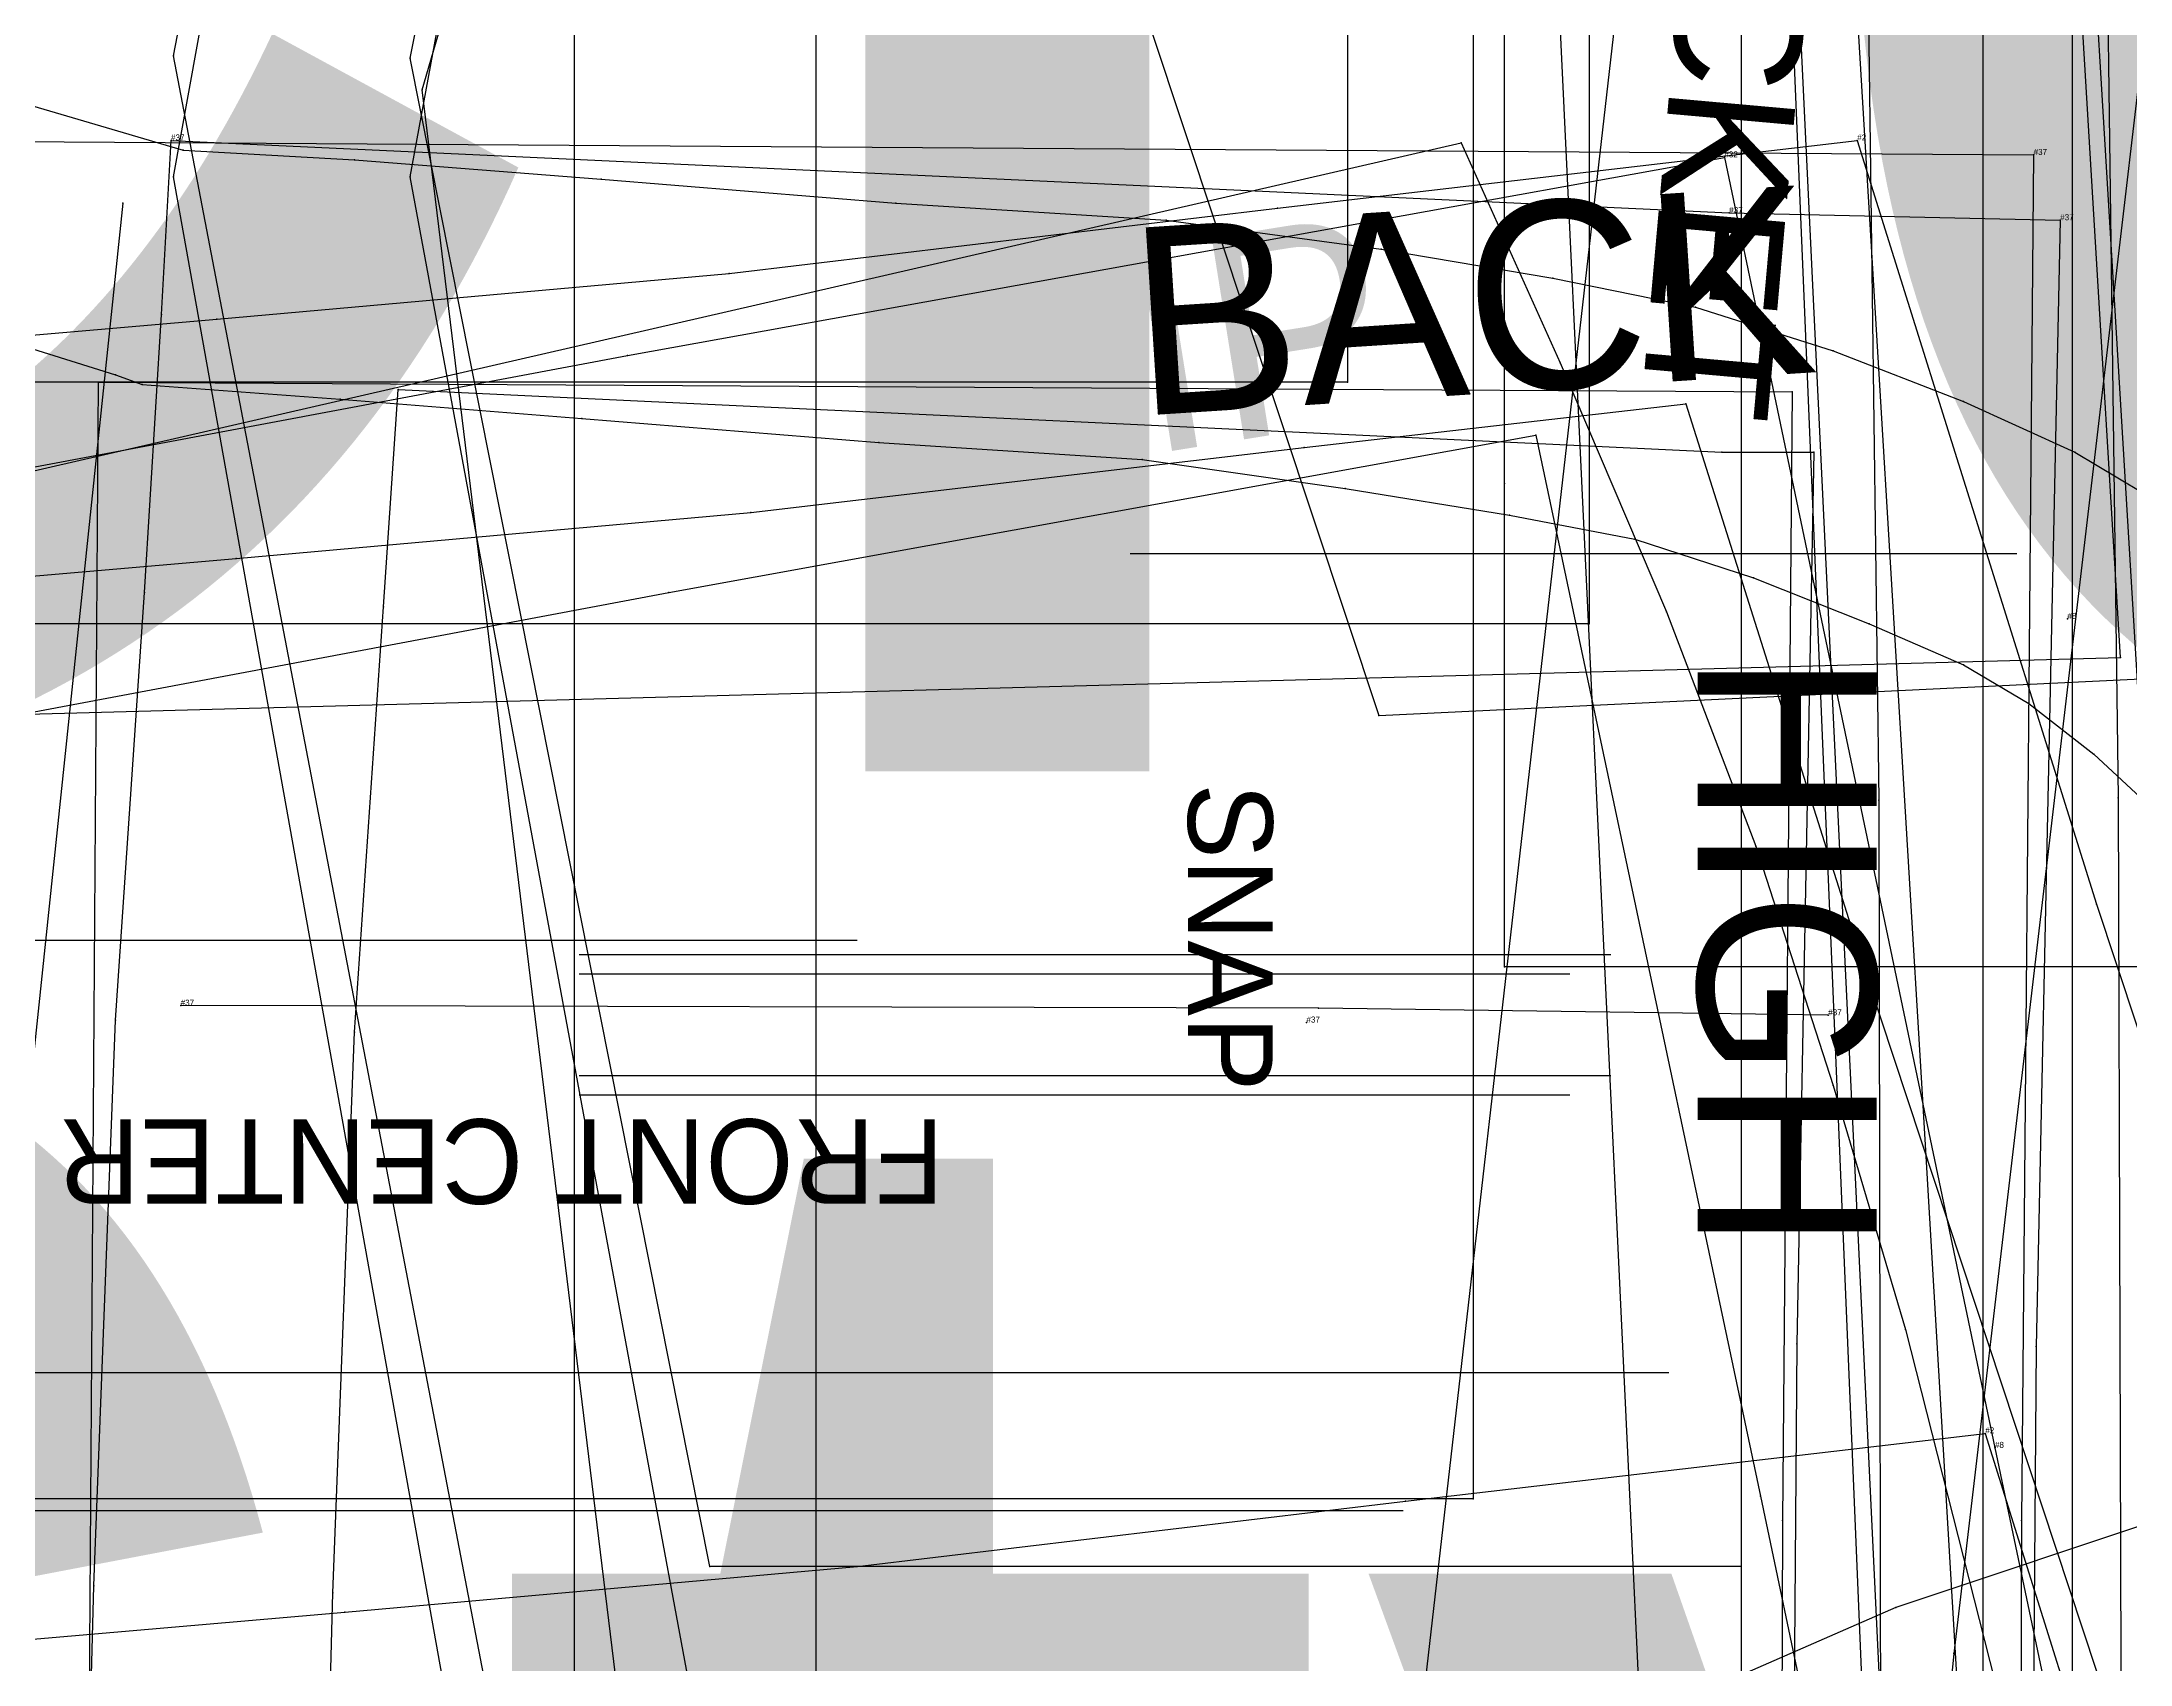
# Model space of a CAD drawing. Header units: metres. Extents: x -978 to 4188, y -881 to 1095.
# Drawn here: x 72.8 to 159.2, y 183 to 250.2 of the extents above; entities that cross this region are included whole.
import ezdxf

# ---------------------------------------------------------------- set-up
doc = ezdxf.new("R2010")
doc.units = ezdxf.units.M

# ---------------------------------------------------------------- blocks, each defined once
blk = doc.blocks.new('SHOULDER BK 1P')
at = {"layer": '1'}
blk.add_lwpolyline([(10.4, 160.25), (11.1, 224.75), (11.3, 276.15), (11.4, 296.95), (11.4, 374.85), (11.4, 374.85), (21.4, 375.55), (33.8, 376.35), (48.7, 377.65), (69.6, 379.45), (90.8, 381.35), (113.5, 384.05), (137.5, 386.85), (147.4, 355.25), (160.8, 314.85), (171.3, 282.55), (178.5, 260.25), (183.2, 245.15), (193.4, 209.65), (187.2, 207.65), (180.2, 205.05), (172.8, 201.95), (166.5, 198.95)], dxfattribs=at)
at = {"layer": '14'}
blk.add_lwpolyline([(21.4, 365.55), (34.5, 366.45), (49.5, 367.75), (70.4, 369.55), (91.7, 371.45), (114.6, 374.15), (130.4, 375.95), (137.9, 352.25), (151.3, 311.75), (161.8, 279.55), (169, 257.25), (173.6, 242.35), (181.1, 216.05), (176.6, 214.25), (168.8, 211.05), (161.5, 207.45), (154.7, 202.35), (149.3, 194.95)], dxfattribs=at)
at = {"layer": '2'}
for p in [(137.5, 386.85), (130.4, 375.95), (147.4, 355.25), (147.4, 355.25), (137.9, 352.25)]:
    blk.add_point(p, dxfattribs=at)
at = {"layer": '3'}
for p in [(113.5, 384.05), (90.8, 381.35), (69.6, 379.45), (114.6, 374.15), (91.7, 371.45), (70.4, 369.55)]:
    blk.add_point(p, dxfattribs=at)
at = {"layer": '4'}
blk.add_point((147.4, 355.25, 2.5), dxfattribs=at)
at = {"layer": '84'}
blk.add_lwpolyline([(10.4, 160.25), (11.1, 224.75), (11.3, 276.15), (11.4, 296.95), (11.4, 374.85), (11.4, 374.85), (21.4, 375.55), (33.8, 376.35), (48.7, 377.65), (69.6, 379.45), (90.8, 381.35), (113.5, 384.05), (137.5, 386.85), (147.4, 355.25), (160.8, 314.85), (171.3, 282.55), (178.5, 260.25), (183.2, 245.15), (193.4, 209.65), (187.2, 207.65), (180.2, 205.05), (172.8, 201.95), (166.5, 198.95)], dxfattribs=at)
at = {"layer": '87'}
blk.add_lwpolyline([(21.4, 365.55), (34.5, 366.45), (49.5, 367.75), (70.4, 369.55), (91.7, 371.45), (114.6, 374.15), (130.4, 375.95), (137.9, 352.25), (151.3, 311.75), (161.8, 279.55), (169, 257.25), (173.6, 242.35), (181.1, 216.05), (176.6, 214.25), (168.8, 211.05), (161.5, 207.45), (154.7, 202.35), (149.3, 194.95)], dxfattribs=at)
at = {"layer": '2'}
blk.add_text('#2', height=0.25, dxfattribs=at).set_placement((137.5, 386.85))
blk = doc.blocks.new('BACK 2P')
at = {"layer": '1'}
blk.add_lwpolyline([(264.6, 211.15), (267.7, 159.85), (271.5, 95.55), (273.6, 58.35), (274.1, 48.85), (254.3, 47.65), (241.3, 47.35), (215.9, 47.15), (163.6, 47.15), (78.4, 47.95), (-29.4, 49.15)], dxfattribs=at)
at = {"layer": '14'}
blk.add_lwpolyline([(254.7, 210.85), (257.8, 159.25), (261.6, 95.05), (263.7, 57.85), (253.9, 57.55), (241.2, 57.25), (215.9, 57.15), (163.6, 57.15), (78.4, 57.85), (-29.3, 59.05)], dxfattribs=at)
at = {"layer": '3'}
blk.add_point((257.8, 159.25), dxfattribs=at)
at = {"layer": '84'}
blk.add_lwpolyline([(264.6, 211.15), (267.7, 159.85), (271.5, 95.55), (273.6, 58.35), (274.1, 48.85), (254.3, 47.65), (241.3, 47.35), (215.9, 47.15), (163.6, 47.15), (78.4, 47.95), (-29.4, 49.15)], dxfattribs=at)
at = {"layer": '87'}
blk.add_lwpolyline([(254.7, 210.85), (257.8, 159.25), (261.6, 95.05), (263.7, 57.85), (253.9, 57.55), (241.2, 57.25), (215.9, 57.15), (163.6, 57.15), (78.4, 57.85), (-29.3, 59.05)], dxfattribs=at)
blk = doc.blocks.new('BTTM BK 2P')
at = {"layer": '1'}
blk.add_lwpolyline([(220.6, 49.65), (210.6, 49.65), (165, 50.05), (68.3, 50.45), (-14.6, 50.25), (-55.9, 50.65), (-55.9, 60.65), (-55.9, 106.85), (-56.6, 169.35), (-58.3, 266.95), (-60.2, 333.45), (-61.7, 366.95), (-21.6, 366.95), (77.6, 366.85), (186.5, 366.55), (216.3, 366.35), (217.8, 305.55), (218.5, 276.75), (219.3, 241.95), (219.5, 237.25), (220.4, 169.25), (220.6, 106.45), (220.6, 59.35), (220.6, 49.65)], close=True, dxfattribs=at)
at = {"layer": '14'}
blk.add_lwpolyline([(210.6, 59.65), (165, 59.95), (68.3, 60.35), (-14.6, 60.15), (-15.9, 60.65), (-15.9, 107.05), (-16.7, 169.85), (-18.4, 267.75), (-20.3, 334.85), (-21.2, 356.95), (77.6, 356.95), (186.5, 356.65), (206.6, 356.55), (207.9, 305.35), (208.6, 276.55), (209.4, 241.95), (209.6, 236.95), (210.5, 169.15), (210.6, 106.45), (210.6, 59.65)], dxfattribs=at)
at = {"layer": '3'}
for p in [(210.5, 169.15), (220.4, 169.25)]:
    blk.add_point(p, dxfattribs=at)
at = {"layer": '84'}
blk.add_lwpolyline([(220.6, 49.65), (210.6, 49.65), (165, 50.05), (68.3, 50.45), (-14.6, 50.25), (-55.9, 50.65), (-55.9, 60.65), (-55.9, 106.85), (-56.6, 169.35), (-58.3, 266.95), (-60.2, 333.45), (-61.7, 366.95), (-21.6, 366.95), (77.6, 366.85), (186.5, 366.55), (216.3, 366.35), (217.8, 305.55), (218.5, 276.75), (219.3, 241.95), (219.5, 237.25), (220.4, 169.25), (220.6, 106.45), (220.6, 59.35), (220.6, 49.65)], close=True, dxfattribs=at)
at = {"layer": '87'}
blk.add_lwpolyline([(210.6, 59.65), (165, 59.95), (68.3, 60.35), (-14.6, 60.15), (-15.9, 60.65), (-15.9, 107.05), (-16.7, 169.85), (-18.4, 267.75), (-20.3, 334.85), (-21.2, 356.95), (77.6, 356.95), (186.5, 356.65), (206.6, 356.55), (207.9, 305.35), (208.6, 276.55), (209.4, 241.95), (209.6, 236.95), (210.5, 169.15), (210.6, 106.45), (210.6, 59.65)], dxfattribs=at)
at = {"layer": '15'}
blk.add_text('HIGH', height=7.4, rotation=270, dxfattribs=at).set_placement((203, 175.25))
blk = doc.blocks.new('LEFT FRONT 1P')
at = {"layer": '13'}
blk.add_point((216.4, 182.95, 3), dxfattribs=at)
at = {"layer": '14'}
blk.add_lwpolyline([(293.6, 143.75), (284.3, 145.95), (277.3, 147.35), (270.7, 148.35), (265.6, 148.75), (254.9, 149.25), (247.4, 149.15), (239.9, 148.95), (233.9, 148.15), (221, 145.95), (209.3, 142.05), (198.1, 137.15), (188, 130.85), (179.1, 123.25), (172.1, 114.45), (167.4, 104.95), (164.3, 95.85), (162, 87.35), (161.3, 79.75), (161.8, 72.25), (162.6, 67.55), (12.5, 55.95)], dxfattribs=at)
at = {"layer": '2'}
for p in [(216.4, 182.95), (218.6, 181.35), (187.9, 178.95)]:
    blk.add_point(p, dxfattribs=at)
at = {"layer": '3'}
blk.add_point((209.3, 142.05), dxfattribs=at)
at = {"layer": '8'}
for points in [[(211.1, 305.85), (115.9, 306.25), (110.6, 306.05), (105.6, 305.25), (100.5, 304.15), (95.4, 302.25), (91.1, 299.85), (87.4, 296.25), (84.7, 291.75), (83.6, 286.85), (83.7, 281.05), (90.5, 196.65), (90.7, 194.75), (91.6, 191.05), (92.5, 188.25), (94.9, 184.35), (98.8, 181.45), (103.1, 179.35), (107, 178.75), (111.3, 178.35), (118.7, 178.65), (218.6, 181.35), (211.1, 305.85)], [(227.5, 306.85), (205.7, 306.25), (182.1, 305.65), (167.7, 239.75), (187.9, 178.95), (233.5, 181.15), (227.5, 306.85)]]:
    blk.add_lwpolyline(points, dxfattribs=at)
at = {"layer": '85'}
for points in [[(211.1, 305.85), (115.9, 306.25), (110.6, 306.05), (105.6, 305.25), (100.5, 304.15), (95.4, 302.25), (91.1, 299.85), (87.4, 296.25), (84.7, 291.75), (83.6, 286.85), (83.7, 281.05), (90.5, 196.65), (90.7, 194.75), (91.6, 191.05), (92.5, 188.25), (94.9, 184.35), (98.8, 181.45), (103.1, 179.35), (107, 178.75), (111.3, 178.35), (118.7, 178.65), (218.6, 181.35), (211.1, 305.85)], [(227.5, 306.85), (205.7, 306.25), (182.1, 305.65), (167.7, 239.75), (187.9, 178.95), (233.5, 181.15), (227.5, 306.85)]]:
    blk.add_lwpolyline(points, dxfattribs=at)
at = {"layer": '87'}
blk.add_lwpolyline([(293.6, 143.75), (284.3, 145.95), (277.3, 147.35), (270.7, 148.35), (265.6, 148.75), (254.9, 149.25), (247.4, 149.15), (239.9, 148.95), (233.9, 148.15), (221, 145.95), (209.3, 142.05), (198.1, 137.15), (188, 130.85), (179.1, 123.25), (172.1, 114.45), (167.4, 104.95), (164.3, 95.85), (162, 87.35), (161.3, 79.75), (161.8, 72.25), (162.6, 67.55), (12.5, 55.95)], dxfattribs=at)
at = {"layer": '13'}
blk.add_text('#8', height=0.25, dxfattribs=at).set_placement((216.4, 182.95))
at = {"layer": '2'}
blk.add_text('#8', height=0.25, dxfattribs=at).set_placement((216.4, 182.95))
blk = doc.blocks.new('UNDR SLV 2P')
at = {"layer": '1'}
blk.add_lwpolyline([(218, 50.45), (186.3, 51.25), (168, 51.75), (148.6, 52.75), (125.9, 53.75), (90, 55.25), (59.6, 56.15), (58.8, 35.45), (-42.1, 38.25), (-40.9, 68.55), (-35.7, 168.25), (-1.6, 175.25), (26.5, 180.75), (49.1, 184.85), (139.1, 201.75), (184.5, 209.95), (195.7, 156.55), (218, 50.45)], close=True, dxfattribs=at)
at = {"layer": '14'}
blk.add_lwpolyline([(50.1, 66.25), (49.3, 45.65), (-31.8, 47.85), (-31, 68.55), (-26.2, 160.05), (0.4, 165.45), (28.3, 170.95), (50.9, 175.05), (140.8, 191.95), (176.7, 198.45), (186, 154.55), (205.7, 60.75), (186.5, 61.15), (168, 61.65), (149, 62.65), (126.3, 63.65), (90.3, 65.15), (50.1, 66.25)], dxfattribs=at)
at = {"layer": '2'}
for p in [(184.5, 209.95), (176.7, 198.45), (195.7, 156.55), (195.7, 156.55), (186, 154.55)]:
    blk.add_point(p, dxfattribs=at)
at = {"layer": '3'}
for p in [(139.1, 201.75), (140.8, 191.95)]:
    blk.add_point(p, dxfattribs=at)
at = {"layer": '4'}
blk.add_point((195.7, 156.55, 2.5), dxfattribs=at)
at = {"layer": '84'}
blk.add_lwpolyline([(218, 50.45), (186.3, 51.25), (168, 51.75), (148.6, 52.75), (125.9, 53.75), (90, 55.25), (59.6, 56.15), (58.8, 35.45), (-42.1, 38.25), (-40.9, 68.55), (-35.7, 168.25), (-1.6, 175.25), (26.5, 180.75), (49.1, 184.85), (139.1, 201.75), (184.5, 209.95), (195.7, 156.55), (218, 50.45)], close=True, dxfattribs=at)
at = {"layer": '87'}
blk.add_lwpolyline([(50.1, 66.25), (49.3, 45.65), (-31.8, 47.85), (-31, 68.55), (-26.2, 160.05), (0.4, 165.45), (28.3, 170.95), (50.9, 175.05), (140.8, 191.95), (176.7, 198.45), (186, 154.55), (205.7, 60.75), (186.5, 61.15), (168, 61.65), (149, 62.65), (126.3, 63.65), (90.3, 65.15), (50.1, 66.25)], dxfattribs=at)
at = {"layer": '2'}
for s, p in [('#32', (184.5, 209.95)), ('#8', (195.7, 156.55))]:
    blk.add_text(s, height=0.25, dxfattribs=at).set_placement(p)
blk = doc.blocks.new('PATCH SLEEVE 2P')
at = {"layer": '1'}
blk.add_lwpolyline([(40.7, 192.35), (57.6, 194.95), (72.8, 197.45), (85.2, 199.25), (91.7, 199.85), (100.2, 197.35), (107.3, 196.95), (117.5, 196.15), (129.7, 195.15), (140.9, 194.45), (149.8, 193.25), (156.9, 192.05), (162.8, 190.85), (168.5, 189.05), (173.9, 186.95), (178.5, 184.85), (182.2, 182.65)], dxfattribs=at)
at = {"layer": '14'}
blk.add_lwpolyline([(27.4, 180.05), (42.3, 182.55), (59.2, 185.15), (74.3, 187.65), (86.3, 189.35), (90.7, 190.15), (97.4, 188.05), (98.5, 187.65), (106.7, 187.05), (116.7, 186.25), (129, 185.25), (139.9, 184.55), (148.3, 183.35), (155.1, 182.25), (160.3, 181.25), (165.2, 179.65), (170, 177.75), (173.9, 176.05), (176.6, 174.45), (179.3, 172.35), (182, 169.85)], dxfattribs=at)
at = {"layer": '2'}
for p in [(100.2, 197.35), (100.2, 197.35), (97.7, 195.15), (97.4, 188.05), (98.5, 187.65)]:
    blk.add_point(p, dxfattribs=at)
at = {"layer": '3'}
for p in [(107.3, 196.95), (117.5, 196.15), (129.7, 195.15), (140.9, 194.45), (149.8, 193.25), (156.9, 192.05), (162.8, 190.85), (168.5, 189.05), (106.7, 187.05), (173.9, 186.95), (116.7, 186.25), (129, 185.25), (139.9, 184.55), (178.5, 184.85), (148.3, 183.35), (155.1, 182.25), (160.3, 181.25), (165.2, 179.65), (170, 177.75), (173.9, 176.05), (176.6, 174.45), (179.3, 172.35)]:
    blk.add_point(p, dxfattribs=at)
at = {"layer": '4'}
blk.add_point((100.2, 197.35, 2.5), dxfattribs=at)
at = {"layer": '8'}
blk.add_lwpolyline([(97.7, 195.15), (92.9, 149.35), (85.2, 196.85)], dxfattribs=at)
at = {"layer": '84'}
blk.add_lwpolyline([(40.7, 192.35), (57.6, 194.95), (72.8, 197.45), (85.2, 199.25), (91.7, 199.85), (100.2, 197.35), (107.3, 196.95), (117.5, 196.15), (129.7, 195.15), (140.9, 194.45), (149.8, 193.25), (156.9, 192.05), (162.8, 190.85), (168.5, 189.05), (173.9, 186.95), (178.5, 184.85), (182.2, 182.65)], dxfattribs=at)
at = {"layer": '85'}
blk.add_lwpolyline([(97.7, 195.15), (92.9, 149.35), (85.2, 196.85)], dxfattribs=at)
at = {"layer": '87'}
blk.add_lwpolyline([(27.4, 180.05), (42.3, 182.55), (59.2, 185.15), (74.3, 187.65), (86.3, 189.35), (90.7, 190.15), (97.4, 188.05), (98.5, 187.65), (106.7, 187.05), (116.7, 186.25), (129, 185.25), (139.9, 184.55), (148.3, 183.35), (155.1, 182.25), (160.3, 181.25), (165.2, 179.65), (170, 177.75), (173.9, 176.05), (176.6, 174.45), (179.3, 172.35), (182, 169.85)], dxfattribs=at)
at = {"layer": '15'}
blk.add_text('BACK', height=7.7661, rotation=3.69139, dxfattribs=at).set_placement((139.7, 186.35))
blk = doc.blocks.new('UP WRIST 2P')
at = {"layer": '1'}
blk.add_lwpolyline([(119.4, 30.15), (88, 30.15), (47.4, 30.15), (47.4, 61.05), (47.4, 360.75), (47.4, 388.65), (61.4, 402.15), (105.4, 402.15), (119.4, 388.65), (119.4, 360.75), (119.4, 296.55), (119.4, 261.75), (119.4, 151.95), (119.4, 61.05), (119.4, 30.15)], close=True, dxfattribs=at)
at = {"layer": '14'}
blk.add_lwpolyline([(109.4, 40.15), (88, 40.15), (57.4, 40.15), (57.4, 61.05), (57.4, 360.75), (57.4, 384.45), (65.2, 392.15), (101.5, 392.15), (109.4, 384.55), (109.4, 360.75), (109.4, 296.55), (109.4, 261.75), (109.4, 151.95), (109.4, 61.05), (109.4, 40.15)], dxfattribs=at)
at = {"layer": '84'}
blk.add_lwpolyline([(119.4, 30.15), (88, 30.15), (47.4, 30.15), (47.4, 61.05), (47.4, 360.75), (47.4, 388.65), (61.4, 402.15), (105.4, 402.15), (119.4, 388.65), (119.4, 360.75), (119.4, 296.55), (119.4, 261.75), (119.4, 151.95), (119.4, 61.05), (119.4, 30.15)], close=True, dxfattribs=at)
at = {"layer": '87'}
blk.add_lwpolyline([(109.4, 40.15), (88, 40.15), (57.4, 40.15), (57.4, 61.05), (57.4, 360.75), (57.4, 384.45), (65.2, 392.15), (101.5, 392.15), (109.4, 384.55), (109.4, 360.75), (109.4, 296.55), (109.4, 261.75), (109.4, 151.95), (109.4, 61.05), (109.4, 40.15)], dxfattribs=at)
blk = doc.blocks.new('VELLUTO UNDER WRIST 2P')
at = {"layer": '1'}
blk.add_lwpolyline([(119.4, 30.15), (88, 30.15), (47.4, 30.15), (47.4, 61.05), (47.4, 360.75), (47.4, 388.65), (61.4, 402.15), (105.4, 402.15), (119.4, 388.65), (119.4, 360.75), (119.4, 296.55), (119.4, 261.75), (119.4, 151.95), (119.4, 61.05), (119.4, 30.15)], close=True, dxfattribs=at)
at = {"layer": '14'}
blk.add_lwpolyline([(109.4, 40.15), (88, 40.15), (57.4, 40.15), (57.4, 61.05), (57.4, 360.75), (57.4, 384.45), (65.2, 392.15), (101.5, 392.15), (109.4, 384.55), (109.4, 360.75), (109.4, 296.55), (109.4, 261.75), (109.4, 151.95), (109.4, 61.05), (109.4, 40.15)], dxfattribs=at)
at = {"layer": '84'}
blk.add_lwpolyline([(119.4, 30.15), (88, 30.15), (47.4, 30.15), (47.4, 61.05), (47.4, 360.75), (47.4, 388.65), (61.4, 402.15), (105.4, 402.15), (119.4, 388.65), (119.4, 360.75), (119.4, 296.55), (119.4, 261.75), (119.4, 151.95), (119.4, 61.05), (119.4, 30.15)], close=True, dxfattribs=at)
at = {"layer": '87'}
blk.add_lwpolyline([(109.4, 40.15), (88, 40.15), (57.4, 40.15), (57.4, 61.05), (57.4, 360.75), (57.4, 384.45), (65.2, 392.15), (101.5, 392.15), (109.4, 384.55), (109.4, 360.75), (109.4, 296.55), (109.4, 261.75), (109.4, 151.95), (109.4, 61.05), (109.4, 40.15)], dxfattribs=at)
blk = doc.blocks.new('OUTSIDE COLLAR 1P')
at = {"layer": '1'}
blk.add_lwpolyline([(32.1, 12.05), (32.1, 56.15), (32.1, 93.25), (32.1, 123.05), (32.1, 152.85), (32.1, 189.95), (32.1, 234.05), (32.2, 249.55), (32.5, 279.45), (32.7, 330.45), (33.2, 398.85), (123.1, 398.25), (122.6, 341.75), (122.4, 280.15), (122.1, 207.85), (122.1, 123.05), (122.1, 38.25), (122.4, -34.05)], dxfattribs=at)
at = {"layer": '13'}
blk.add_point((93, 362.35, 3), dxfattribs=at)
at = {"layer": '14'}
blk.add_lwpolyline([(42.1, 12.05), (42.1, 56.15), (42.1, 93.25), (42.1, 123.05), (42.1, 152.85), (42.1, 189.95), (42.1, 234.05), (42.1, 249.45), (42.4, 279.35), (42.6, 330.45), (43, 388.85), (113.1, 388.45), (112.7, 341.75), (112.5, 280.15), (112.1, 207.85), (112.1, 123.05), (112.1, 38.25), (112.5, -34.05)], dxfattribs=at)
at = {"layer": '2'}
for p in [(123.1, 398.25), (43, 388.85), (113.1, 388.45), (46.4, 363.05), (93, 362.35), (114.6, 362.65)]:
    blk.add_point(p, dxfattribs=at)
at = {"layer": '3'}
for p in [(93.5, 362.95), (112.7, 341.75), (122.6, 341.75)]:
    blk.add_point(p, dxfattribs=at)
at = {"layer": '8'}
blk.add_lwpolyline([(114.6, 362.65), (93.5, 362.95), (46.4, 363.05)], dxfattribs=at)
at = {"layer": '84'}
blk.add_lwpolyline([(32.1, 12.05), (32.1, 56.15), (32.1, 93.25), (32.1, 123.05), (32.1, 152.85), (32.1, 189.95), (32.1, 234.05), (32.2, 249.55), (32.5, 279.45), (32.7, 330.45), (33.2, 398.85), (123.1, 398.25), (122.6, 341.75), (122.4, 280.15), (122.1, 207.85), (122.1, 123.05), (122.1, 38.25), (122.4, -34.05)], dxfattribs=at)
at = {"layer": '85'}
blk.add_lwpolyline([(114.6, 362.65), (93.5, 362.95), (46.4, 363.05)], dxfattribs=at)
at = {"layer": '87'}
blk.add_lwpolyline([(42.1, 12.05), (42.1, 56.15), (42.1, 93.25), (42.1, 123.05), (42.1, 152.85), (42.1, 189.95), (42.1, 234.05), (42.1, 249.45), (42.4, 279.35), (42.6, 330.45), (43, 388.85), (113.1, 388.45), (112.7, 341.75), (112.5, 280.15), (112.1, 207.85), (112.1, 123.05), (112.1, 38.25), (112.5, -34.05)], dxfattribs=at)
at = {"layer": '13'}
blk.add_text('#37', height=0.25, dxfattribs=at).set_placement((93, 362.35))
at = {"layer": '15'}
for s, rotation, p in [('SNAP', 270, (88.1, 372.25)), ('FRONT CENTER', 180, (78, 358.35))]:
    blk.add_text(s, height=3.5, rotation=rotation, dxfattribs=at).set_placement(p)
at = {"layer": '2'}
for p in [(123.1, 398.25), (46.4, 363.05), (93, 362.35), (114.6, 362.65)]:
    blk.add_text('#37', height=0.25, dxfattribs=at).set_placement(p)
blk = doc.blocks.new('VELLUTO INSIDE COLLAR 1P')
at = {"layer": '1'}
blk.add_lwpolyline([(32.1, 12.05), (32.1, 56.15), (32.1, 93.25), (32.1, 123.05), (32.1, 152.85), (32.1, 189.95), (32.1, 234.05), (32.2, 249.55), (32.5, 279.45), (32.7, 330.45), (33.2, 398.85), (123.1, 398.25), (122.6, 341.75), (122.4, 280.15), (122.1, 207.85), (122.1, 123.05), (122.1, 38.25), (122.4, -34.05)], dxfattribs=at)
at = {"layer": '14'}
blk.add_lwpolyline([(42.1, 12.05), (42.1, 56.15), (42.1, 93.25), (42.1, 123.05), (42.1, 152.85), (42.1, 189.95), (42.1, 234.05), (42.1, 249.45), (42.4, 279.35), (42.6, 330.45), (43, 388.85), (113.1, 388.45), (112.7, 341.75), (112.5, 280.15), (112.1, 207.85), (112.1, 123.05), (112.1, 38.25), (112.5, -34.05)], dxfattribs=at)
at = {"layer": '2'}
for p in [(123.1, 398.25), (43, 388.85), (113.1, 388.45), (46.4, 363.05), (114.6, 362.65)]:
    blk.add_point(p, dxfattribs=at)
at = {"layer": '3'}
for p in [(93.5, 362.95), (112.7, 341.75), (122.6, 341.75)]:
    blk.add_point(p, dxfattribs=at)
at = {"layer": '8'}
blk.add_lwpolyline([(114.6, 362.65), (93.5, 362.95), (46.4, 363.05)], dxfattribs=at)
at = {"layer": '84'}
blk.add_lwpolyline([(32.1, 12.05), (32.1, 56.15), (32.1, 93.25), (32.1, 123.05), (32.1, 152.85), (32.1, 189.95), (32.1, 234.05), (32.2, 249.55), (32.5, 279.45), (32.7, 330.45), (33.2, 398.85), (123.1, 398.25), (122.6, 341.75), (122.4, 280.15), (122.1, 207.85), (122.1, 123.05), (122.1, 38.25), (122.4, -34.05)], dxfattribs=at)
at = {"layer": '85'}
blk.add_lwpolyline([(114.6, 362.65), (93.5, 362.95), (46.4, 363.05)], dxfattribs=at)
at = {"layer": '87'}
blk.add_lwpolyline([(42.1, 12.05), (42.1, 56.15), (42.1, 93.25), (42.1, 123.05), (42.1, 152.85), (42.1, 189.95), (42.1, 234.05), (42.1, 249.45), (42.4, 279.35), (42.6, 330.45), (43, 388.85), (113.1, 388.45), (112.7, 341.75), (112.5, 280.15), (112.1, 207.85), (112.1, 123.05), (112.1, 38.25), (112.5, -34.05)], dxfattribs=at)
at = {"layer": '2'}
for p in [(123.1, 398.25), (46.4, 363.05), (114.6, 362.65)]:
    blk.add_text('#37', height=0.25, dxfattribs=at).set_placement(p)
blk = doc.blocks.new('LINING BK 1P')
at = {"layer": '1'}
blk.add_lwpolyline([(297.9, 374.55), (313.4, 375.35), (329.4, 376.35), (344.3, 377.65), (365.2, 379.45), (386.4, 381.35), (409.1, 384.05), (433.1, 386.85), (443, 355.25), (456.4, 314.85), (466.9, 282.55), (474.1, 260.25), (489, 209.65)], dxfattribs=at)
at = {"layer": '2'}
blk.add_point((433.1, 386.85), dxfattribs=at)
at = {"layer": '3'}
for p in [(409.1, 384.05), (386.4, 381.35), (365.2, 379.45)]:
    blk.add_point(p, dxfattribs=at)
at = {"layer": '84'}
blk.add_lwpolyline([(297.9, 374.55), (313.4, 375.35), (329.4, 376.35), (344.3, 377.65), (365.2, 379.45), (386.4, 381.35), (409.1, 384.05), (433.1, 386.85), (443, 355.25), (456.4, 314.85), (466.9, 282.55), (474.1, 260.25), (489, 209.65)], dxfattribs=at)
at = {"layer": '2'}
blk.add_text('#2', height=0.25, dxfattribs=at).set_placement((433.1, 386.85))
blk = doc.blocks.new('POCKET INSIDE 4P')
at = {"layer": '1'}
blk.add_lwpolyline([(109.4, 283.35), (109.4, 263.35), (109.4, 125.95), (109.4, 105.95), (91.4, 105.95), (74.4, 105.95), (74.4, 125.95), (74.4, 263.35), (74.4, 283.35), (91.4, 283.35), (109.4, 283.35)], close=True, dxfattribs=at)
at = {"layer": '2'}
for p in [(74.4, 125.95), (74.4, 125.95), (74.4, 105.95), (91.4, 105.95), (91.4, 105.95)]:
    blk.add_point(p, dxfattribs=at)
at = {"layer": '4'}
for p in [(74.4, 125.95, 2.5), (91.4, 105.95, 2.5)]:
    blk.add_point(p, dxfattribs=at)
at = {"layer": '5'}
blk.add_line((95.6, 123.05), (58.9, 123.05), dxfattribs=at)
at = {"layer": '7'}
blk.add_line((95.6, 123.05), (58.9, 123.05), dxfattribs=at)
at = {"layer": '84'}
blk.add_lwpolyline([(109.4, 283.35), (109.4, 263.35), (109.4, 125.95), (109.4, 105.95), (91.4, 105.95), (74.4, 105.95), (74.4, 125.95), (74.4, 263.35), (74.4, 283.35), (91.4, 283.35), (109.4, 283.35)], close=True, dxfattribs=at)
blk = doc.blocks.new('INSIDE HIGH PKT FLAP 2P')
at = {"layer": '1'}
blk.add_lwpolyline([(114, 237.75), (114, 83.55), (53, 83.55), (39.1, 161.05), (53, 237.75), (114, 237.75)], close=True, dxfattribs=at)
at = {"layer": '14'}
blk.add_lwpolyline([(104, 227.75), (104, 93.55), (61.4, 93.55), (48.9, 161.05), (61.2, 227.75), (104, 227.75)], dxfattribs=at)
at = {"layer": '2'}
for p in [(39.1, 161.05), (48.9, 161.05)]:
    blk.add_point(p, dxfattribs=at)
at = {"layer": '5'}
blk.add_line((96.9, 123.05), (55.9, 123.05), dxfattribs=at)
at = {"layer": '7'}
blk.add_line((98.6, 123.85), (55.9, 123.85), dxfattribs=at)
at = {"layer": '84'}
blk.add_lwpolyline([(114, 237.75), (114, 83.55), (53, 83.55), (39.1, 161.05), (53, 237.75), (114, 237.75)], close=True, dxfattribs=at)
at = {"layer": '87'}
blk.add_lwpolyline([(104, 227.75), (104, 93.55), (61.4, 93.55), (48.9, 161.05), (61.2, 227.75), (104, 227.75)], dxfattribs=at)
blk = doc.blocks.new('INS PKT LEFT 1P')
at = {"layer": '14'}
blk.add_lwpolyline([(134.6, 186.45), (138.4, 95.55), (115.5, 92.05), (93.7, 88.55), (72, 85.05), (51, 81.95), (48, 82.05), (45.3, 82.25), (44.3, 82.55), (42.2, 83.25), (39.1, 83.95), (32, 85.05)], dxfattribs=at)
at = {"layer": '5'}
blk.add_line((129.2, 123.05), (25.4, 123.05), dxfattribs=at)
at = {"layer": '7'}
blk.add_line((129.8, 123.05), (26.4, 123.05), dxfattribs=at)
at = {"layer": '87'}
blk.add_lwpolyline([(134.6, 186.45), (138.4, 95.55), (115.5, 92.05), (93.7, 88.55), (72, 85.05), (51, 81.95), (48, 82.05), (45.3, 82.25), (44.3, 82.55), (42.2, 83.25), (39.1, 83.95), (32, 85.05)], dxfattribs=at)
blk = doc.blocks.new('LNN INS PKT LEFT 1P')
at = {"layer": '1'}
blk.add_lwpolyline([(134.4, 196.35), (139.7, 85.55)], dxfattribs=at)
at = {"layer": '14'}
blk.add_lwpolyline([(124.9, 187.05), (129.3, 94.15), (115.5, 92.05), (93.7, 88.55), (72, 85.05), (51, 81.95), (48, 82.05), (45.3, 82.25), (44.3, 82.55), (42.2, 83.25), (39.1, 83.95), (32, 85.05)], dxfattribs=at)
at = {"layer": '5'}
blk.add_line((129.2, 123.05), (25.4, 123.05), dxfattribs=at)
at = {"layer": '7'}
blk.add_line((129.8, 123.05), (26.4, 123.05), dxfattribs=at)
at = {"layer": '84'}
blk.add_lwpolyline([(134.4, 196.35), (139.7, 85.55)], dxfattribs=at)
at = {"layer": '87'}
blk.add_lwpolyline([(124.9, 187.05), (129.3, 94.15), (115.5, 92.05), (93.7, 88.55), (72, 85.05), (51, 81.95), (48, 82.05), (45.3, 82.25), (44.3, 82.55), (42.2, 83.25), (39.1, 83.95), (32, 85.05)], dxfattribs=at)
blk = doc.blocks.new('VELLUTO INSIDE PKT FLAP 2P')
at = {"layer": '1'}
blk.add_lwpolyline([(114, 232.75), (114, 88.55), (53, 88.55), (39.1, 161.05), (53, 232.75), (114, 232.75)], close=True, dxfattribs=at)
at = {"layer": '14'}
blk.add_lwpolyline([(104, 222.75), (104, 98.55), (61.3, 98.55), (48.9, 160.95), (61.2, 222.75), (104, 222.75)], dxfattribs=at)
at = {"layer": '2'}
for p in [(39.1, 161.05), (48.9, 160.95), (61.3, 98.55), (104, 98.55)]:
    blk.add_point(p, dxfattribs=at)
at = {"layer": '5'}
blk.add_line((96.9, 123.05), (55.9, 123.05), dxfattribs=at)
at = {"layer": '7'}
blk.add_line((98.6, 123.85), (55.9, 123.85), dxfattribs=at)
at = {"layer": '84'}
blk.add_lwpolyline([(114, 232.75), (114, 88.55), (53, 88.55), (39.1, 161.05), (53, 232.75), (114, 232.75)], close=True, dxfattribs=at)
at = {"layer": '87'}
blk.add_lwpolyline([(104, 222.75), (104, 98.55), (61.3, 98.55), (48.9, 160.95), (61.2, 222.75), (104, 222.75)], dxfattribs=at)
blk = doc.blocks.new('VELLUTO INSIDE PKT1P')
at = {"layer": '14'}
blk.add_lwpolyline([(138.7, 220.05), (138.7, 99.95), (16.3, 99.95), (3, 159.35), (17, 220.05), (138.7, 220.05)], dxfattribs=at)
at = {"layer": '2'}
blk.add_point((138.7, 99.95), dxfattribs=at)
at = {"layer": '5'}
blk.add_line((113.2, 123.05), (41.4, 123.05), dxfattribs=at)
at = {"layer": '7'}
blk.add_line((113.2, 123.05), (41.4, 123.05), dxfattribs=at)
at = {"layer": '87'}
blk.add_lwpolyline([(138.7, 220.05), (138.7, 99.95), (16.3, 99.95), (3, 159.35), (17, 220.05), (138.7, 220.05)], dxfattribs=at)
blk = doc.blocks.new('VELLUTO PKT X DETACHABLE 4P')
at = {"layer": '1'}
blk.add_lwpolyline([(-22.2, 113.05), (-22.2, 147.55), (-22.1, 182.05), (159, 181.55), (159, 147.55), (159, 113.05), (-22.2, 113.05)], close=True, dxfattribs=at)
at = {"layer": '14'}
blk.add_lwpolyline([(-12.2, 123.05), (-12.2, 147.55), (-12.3, 172.05), (149, 171.75), (149, 147.55), (149, 123.05), (-12.2, 123.05)], dxfattribs=at)
at = {"layer": '2'}
for p in [(149, 123.05), (159, 113.05)]:
    blk.add_point(p, dxfattribs=at)
at = {"layer": '5'}
blk.add_line((110.6, 123.05), (44.1, 123.05), dxfattribs=at)
at = {"layer": '7'}
blk.add_line((114.1, 123.05), (42.9, 123.05), dxfattribs=at)
at = {"layer": '84'}
blk.add_lwpolyline([(-22.2, 113.05), (-22.2, 147.55), (-22.1, 182.05), (159, 181.55), (159, 147.55), (159, 113.05), (-22.2, 113.05)], close=True, dxfattribs=at)
at = {"layer": '87'}
blk.add_lwpolyline([(-12.2, 123.05), (-12.2, 147.55), (-12.3, 172.05), (149, 171.75), (149, 147.55), (149, 123.05), (-12.2, 123.05)], dxfattribs=at)
blk = doc.blocks.new('COLLAR X DETACHABLE NYLON 1P')
at = {"layer": '1'}
blk.add_lwpolyline([(36.8, 182.25), (37.1, 206.65), (37.1, 226.75), (37.1, 230.55), (37.1, 267.25), (37.4, 295.15), (38.1, 322.05), (39, 345.45), (40.2, 363.15), (40.9, 374.65), (41.3, 381.85), (105.8, 378.85), (119.5, 378.55), (118.5, 331.95), (118.1, 279.75), (117.8, 227.85), (117.7, 185.25)], dxfattribs=at)
at = {"layer": '14'}
blk.add_lwpolyline([(46.8, 182.15), (47.1, 206.55), (47.1, 226.75), (47.1, 230.55), (47.1, 267.15), (47.3, 294.95), (48, 321.75), (48.9, 344.95), (50.1, 362.55), (50.7, 371.55), (105.5, 368.95), (109.3, 368.95), (108.6, 332.05), (108.2, 279.75), (107.9, 227.85), (107.7, 185.25)], dxfattribs=at)
at = {"layer": '2'}
for p in [(41.3, 381.85), (105.8, 378.85), (105.8, 378.85), (119.5, 378.55), (50.7, 371.55), (105.5, 368.95), (109.3, 368.95)]:
    blk.add_point(p, dxfattribs=at)
at = {"layer": '3'}
for p in [(40.9, 374.65), (40.2, 363.15), (50.1, 362.55), (39, 345.45), (48.9, 344.95), (108.6, 332.05), (118.5, 331.95), (38.1, 322.05), (48, 321.75)]:
    blk.add_point(p, dxfattribs=at)
at = {"layer": '4'}
blk.add_point((105.8, 378.85, 2.5), dxfattribs=at)
at = {"layer": '84'}
blk.add_lwpolyline([(36.8, 182.25), (37.1, 206.65), (37.1, 226.75), (37.1, 230.55), (37.1, 267.25), (37.4, 295.15), (38.1, 322.05), (39, 345.45), (40.2, 363.15), (40.9, 374.65), (41.3, 381.85), (105.8, 378.85), (119.5, 378.55), (118.5, 331.95), (118.1, 279.75), (117.8, 227.85), (117.7, 185.25)], dxfattribs=at)
at = {"layer": '87'}
blk.add_lwpolyline([(46.8, 182.15), (47.1, 206.55), (47.1, 226.75), (47.1, 230.55), (47.1, 267.15), (47.3, 294.95), (48, 321.75), (48.9, 344.95), (50.1, 362.55), (50.7, 371.55), (105.5, 368.95), (109.3, 368.95), (108.6, 332.05), (108.2, 279.75), (107.9, 227.85), (107.7, 185.25)], dxfattribs=at)
at = {"layer": '15'}
blk.add_text('ZIP', height=8.4393, rotation=9.09028, dxfattribs=at).set_placement((74.9, 367.75))
at = {"layer": '2'}
for p in [(41.3, 381.85), (105.8, 378.85), (119.5, 378.55)]:
    blk.add_text('#37', height=0.25, dxfattribs=at).set_placement(p)
blk = doc.blocks.new('COLLAR X DETACHABLE TXT 1P')
at = {"layer": '1'}
blk.add_lwpolyline([(36.8, 182.25), (37.1, 206.65), (37.1, 226.75), (37.1, 230.55), (37.1, 267.25), (37.4, 295.15), (38.1, 322.05), (39, 345.45), (40.2, 363.15), (40.9, 374.65), (41.3, 381.85), (105.8, 378.85), (119.5, 378.55), (118.5, 331.95), (118.1, 279.75), (117.8, 227.85), (117.7, 185.25)], dxfattribs=at)
at = {"layer": '14'}
blk.add_lwpolyline([(46.8, 182.15), (47.1, 206.55), (47.1, 226.75), (47.1, 230.55), (47.1, 267.15), (47.3, 294.95), (48, 321.75), (48.9, 344.95), (50.1, 362.55), (50.7, 371.55), (105.5, 368.95), (109.3, 368.95), (108.6, 332.05), (108.2, 279.75), (107.9, 227.85), (107.7, 185.25)], dxfattribs=at)
at = {"layer": '2'}
for p in [(41.3, 381.85), (105.8, 378.85), (105.8, 378.85), (119.5, 378.55), (50.7, 371.55), (105.5, 368.95), (109.3, 368.95)]:
    blk.add_point(p, dxfattribs=at)
at = {"layer": '3'}
for p in [(40.9, 374.65), (40.2, 363.15), (50.1, 362.55), (39, 345.45), (48.9, 344.95), (108.6, 332.05), (118.5, 331.95), (38.1, 322.05), (48, 321.75)]:
    blk.add_point(p, dxfattribs=at)
at = {"layer": '4'}
blk.add_point((105.8, 378.85, 2.5), dxfattribs=at)
at = {"layer": '84'}
blk.add_lwpolyline([(36.8, 182.25), (37.1, 206.65), (37.1, 226.75), (37.1, 230.55), (37.1, 267.25), (37.4, 295.15), (38.1, 322.05), (39, 345.45), (40.2, 363.15), (40.9, 374.65), (41.3, 381.85), (105.8, 378.85), (119.5, 378.55), (118.5, 331.95), (118.1, 279.75), (117.8, 227.85), (117.7, 185.25)], dxfattribs=at)
at = {"layer": '87'}
blk.add_lwpolyline([(46.8, 182.15), (47.1, 206.55), (47.1, 226.75), (47.1, 230.55), (47.1, 267.15), (47.3, 294.95), (48, 321.75), (48.9, 344.95), (50.1, 362.55), (50.7, 371.55), (105.5, 368.95), (109.3, 368.95), (108.6, 332.05), (108.2, 279.75), (107.9, 227.85), (107.7, 185.25)], dxfattribs=at)
at = {"layer": '15'}
blk.add_text('ZIP', height=8.4393, rotation=9.09028, dxfattribs=at).set_placement((74.9, 367.75))
at = {"layer": '2'}
for p in [(41.3, 381.85), (105.8, 378.85), (119.5, 378.55)]:
    blk.add_text('#37', height=0.25, dxfattribs=at).set_placement(p)
blk = doc.blocks.new('PKT X DETACHABLE NYLON 2Pz')
at = {"layer": '1'}
blk.add_lwpolyline([(177.2, 179.65), (181.3, 170.55), (185.7, 160.25), (189.4, 150.55), (192.6, 140.65), (195.6, 130.55), (200.4, 111.65), (176.5, 107.05), (19.1, 71.95), (-4.4, 66.35), (-12.3, 78.15), (-28.5, 101.75), (-39.2, 117.75), (-45.7, 128.45), (177.2, 179.65)], close=True, dxfattribs=at)
at = {"layer": '2'}
blk.add_point((177.2, 179.65), dxfattribs=at)
blk.add_point((177.2, 179.65), dxfattribs=at)
at = {"layer": '3'}
for p in [(181.3, 170.55), (185.7, 160.25), (189.4, 150.55), (192.6, 140.65), (195.6, 130.55)]:
    blk.add_point(p, dxfattribs=at)
at = {"layer": '5'}
blk.add_line((174.8, 123.05), (-20.2, 123.05), dxfattribs=at)
at = {"layer": '7'}
blk.add_line((174.8, 123.05), (-20.2, 123.05), dxfattribs=at)
at = {"layer": '84'}
blk.add_lwpolyline([(177.2, 179.65), (181.3, 170.55), (185.7, 160.25), (189.4, 150.55), (192.6, 140.65), (195.6, 130.55), (200.4, 111.65), (176.5, 107.05), (19.1, 71.95), (-4.4, 66.35), (-12.3, 78.15), (-28.5, 101.75), (-39.2, 117.75), (-45.7, 128.45), (177.2, 179.65)], close=True, dxfattribs=at)
blk = doc.blocks.new('PKT X DETACHABLE txt 2Pz')
at = {"layer": '1'}
blk.add_lwpolyline([(177.2, 179.65), (181.3, 170.55), (185.7, 160.25), (189.4, 150.55), (192.6, 140.65), (195.6, 130.55), (200.4, 111.65), (176.5, 107.05), (19.1, 71.95), (-4.4, 66.35), (-12.3, 78.15), (-28.5, 101.75), (-39.2, 117.75), (-45.7, 128.45), (177.2, 179.65)], close=True, dxfattribs=at)
at = {"layer": '2'}
blk.add_point((177.2, 179.65), dxfattribs=at)
blk.add_point((177.2, 179.65), dxfattribs=at)
at = {"layer": '3'}
for p in [(181.3, 170.55), (185.7, 160.25), (189.4, 150.55), (192.6, 140.65), (195.6, 130.55)]:
    blk.add_point(p, dxfattribs=at)
at = {"layer": '5'}
blk.add_line((174.8, 123.05), (-20.2, 123.05), dxfattribs=at)
at = {"layer": '7'}
blk.add_line((174.8, 123.05), (-20.2, 123.05), dxfattribs=at)
at = {"layer": '84'}
blk.add_lwpolyline([(177.2, 179.65), (181.3, 170.55), (185.7, 160.25), (189.4, 150.55), (192.6, 140.65), (195.6, 130.55), (200.4, 111.65), (176.5, 107.05), (19.1, 71.95), (-4.4, 66.35), (-12.3, 78.15), (-28.5, 101.75), (-39.2, 117.75), (-45.7, 128.45), (177.2, 179.65)], close=True, dxfattribs=at)
blk = doc.blocks.new('RIGHT BTTM FRONT 1P')
at = {"layer": '14'}
blk.add_lwpolyline([(220.6, 228.15), (211.9, 154.15), (209.8, 133.05), (206, 92.45), (203.5, 58.15), (202.8, 39.55), (187.7, 39.95), (145.5, 41.35), (105.8, 43.65), (87.9, 45.35), (73.2, 46.85)], dxfattribs=at)
at = {"layer": '2'}
blk.add_point((148.5, 218.85), dxfattribs=at)
at = {"layer": '3'}
blk.add_point((211.9, 154.15), dxfattribs=at)
at = {"layer": '8'}
for points in [[(188, 135.25), (206.4, 296.25), (64.5, 309.05), (61.2, 309.45), (54.3, 309.55), (49.4, 308.45), (45.8, 306.75), (42.7, 304.05), (40, 300.55), (37.9, 295.65), (36.3, 288.85), (35.4, 280.75), (22.7, 181.45), (22.5, 173.85), (23, 166.75), (24.9, 160.85), (28.1, 156.25), (32.2, 152.05), (37.6, 148.15), (44.6, 145.15), (52.6, 143.25), (60.1, 142.45), (66.6, 141.75), (188, 135.25)], [(206.6, 132.95), (158.7, 135.15), (148.5, 218.85), (172.2, 300.05), (225.4, 294.75)]]:
    blk.add_lwpolyline(points, dxfattribs=at)
at = {"layer": '85'}
for points in [[(188, 135.25), (206.4, 296.25), (64.5, 309.05), (61.2, 309.45), (54.3, 309.55), (49.4, 308.45), (45.8, 306.75), (42.7, 304.05), (40, 300.55), (37.9, 295.65), (36.3, 288.85), (35.4, 280.75), (22.7, 181.45), (22.5, 173.85), (23, 166.75), (24.9, 160.85), (28.1, 156.25), (32.2, 152.05), (37.6, 148.15), (44.6, 145.15), (52.6, 143.25), (60.1, 142.45), (66.6, 141.75), (188, 135.25)], [(206.6, 132.95), (158.7, 135.15), (148.5, 218.85), (172.2, 300.05), (225.4, 294.75)]]:
    blk.add_lwpolyline(points, dxfattribs=at)
at = {"layer": '87'}
blk.add_lwpolyline([(220.6, 228.15), (211.9, 154.15), (209.8, 133.05), (206, 92.45), (203.5, 58.15), (202.8, 39.55), (187.7, 39.95), (145.5, 41.35), (105.8, 43.65), (87.9, 45.35), (73.2, 46.85)], dxfattribs=at)
at = {"layer": '15'}
blk.add_text('POCKET', height=5.2541, rotation=264.9043, dxfattribs=at).set_placement((201.5, 234.25))

msp = doc.modelspace()

# ---------------------------------------------------------------- block references
at = {"layer": '1'}
for name, p in [('LEFT FRONT 1P', (-59.8, 43.35)), ('UP WRIST 2P', (47.4, 30.15)), ('VELLUTO UNDER WRIST 2P', (47.4, 30.15)), ('RIGHT BTTM FRONT 1P', (-60, 29.35)), ('BTTM BK 2P', (-61.7, 49.65)), ('BACK 2P', (-107.2, 47.15)), ('POCKET INSIDE 4P', (58.9, 105.95)), ('INSIDE HIGH PKT FLAP 2P', (39.1, 83.55)), ('VELLUTO INSIDE PKT FLAP 2P', (39.1, 88.55)), ('VELLUTO INSIDE PKT1P', (-6.7, 89.95)), ('VELLUTO PKT X DETACHABLE 4P', (-22.2, 113.05)), ('INS PKT LEFT 1P', (10.3, 72.05)), ('LNN INS PKT LEFT 1P', (10.3, 72.05)), ('PATCH SLEEVE 2P', (-21.6, 48.35)), ('LINING BK 1P', (-279.9, -194.25)), ('PKT X DETACHABLE NYLON 2Pz', (-45.7, 66.35)), ('PKT X DETACHABLE txt 2Pz', (-45.7, 66.35)), ('UNDR SLV 2P', (-42.1, 35.45)), ('SHOULDER BK 1P', (10.4, -140.75)), ('OUTSIDE COLLAR 1P', (32.1, -152.75)), ('VELLUTO INSIDE COLLAR 1P', (32.1, -152.75)), ('COLLAR X DETACHABLE NYLON 1P', (36.8, -135.75)), ('COLLAR X DETACHABLE TXT 1P', (36.8, -135.75))]:
    msp.add_blockref(name, p, dxfattribs=at)

# ---------------------------------------------------------------- texts
for s, p in [('Creation Date: 16-06-2026', (1, 220)), ('Style Name: CLEREMONT_15-06-26-P53', (1, 110))]:
    msp.add_text(s, height=100, dxfattribs=at).set_placement(p)

doc.saveas('drawing.dxf')
